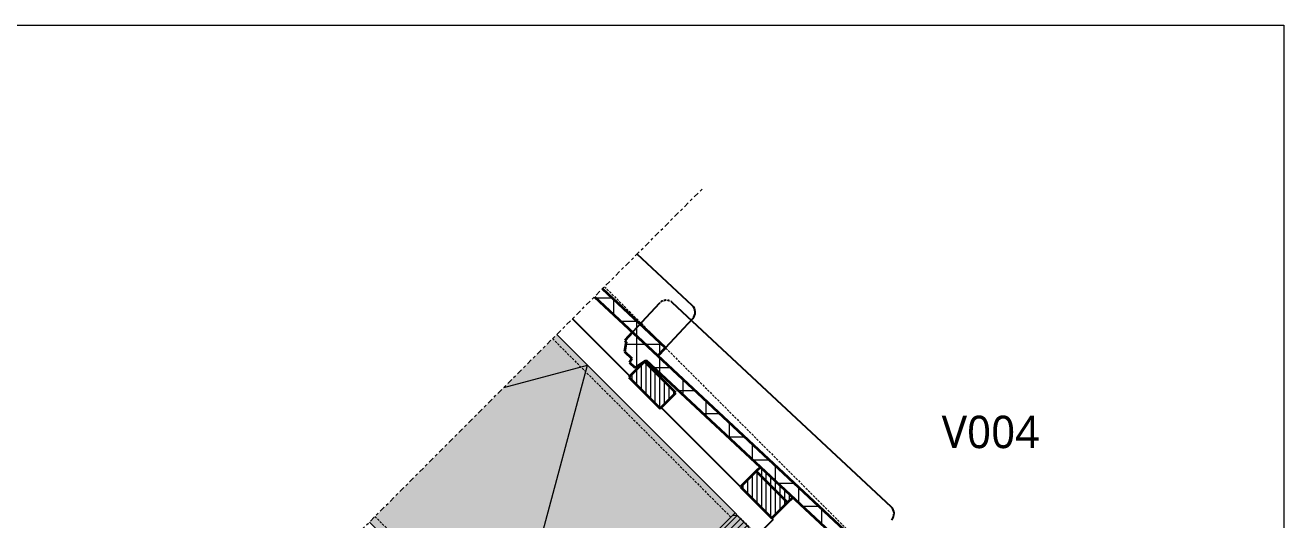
# Model space of a CAD drawing. Header units: millimetres. Extents: x 2125 to 5374, y 989 to 5495.
# Drawn here: x 4014 to 5374, y 4960 to 5495 of the extents above; entities that cross this region are included whole.
import ezdxf

# ---------------------------------------------------------------- set-up
doc = ezdxf.new("R2010")
doc.units = ezdxf.units.MM
doc.linetypes.add('MV_center', pattern=[15, 6, -3, 3, -3])
doc.linetypes.add('MV_hidden', pattern=[3.75, 2.5, -1.25])
for name, color, linetype, lineweight in [('A-DETL', 90, 'Continuous', 13), ('A-DETL-GENF', 92, 'Continuous', 18), ('A-DETL-MEDM', 33, 'Continuous', 18), ('G-ANNO-TEXT', 231, 'Continuous', 13)]:
    doc.layers.add(name, color=color, linetype=linetype, lineweight=lineweight)
doc.styles.add('Segoe UI_5', font='segoeui.ttf', dxfattribs={"height": 35})
pattern_1 = [(90, (0, 0), (-5, 3e-16), [])]
pattern_2 = [(0, (0, 0), (0, 25), []), (90, (0, 0), (-25, 1e-15), [])]

# ---------------------------------------------------------------- blocks, each defined once
blk = doc.blocks.new('00 hout_rechthoekig_sls - SLS 38x286-4309789-Details Restauratie 1-5')
at = {"layer": 'A-DETL-GENF'}
blk.add_hatch(color=256, dxfattribs=at).paths.add_polyline_path([(286, 35.2), (283.2, 38), (2.8, 38), (0, 35.2), (0, 2.8), (2.8, 0), (283.2, 0), (286, 2.8), (286, 4.7)])
at = {"layer": 'A-DETL-MEDM', "lineweight": 13}
h = blk.add_hatch(dxfattribs=at)
h.set_pattern_fill('FP_6', color=256, style=0, pattern_type=2)
h.set_pattern_definition([(180, (6893.161, 131.809), (-6e-16, -5), [])])
h.paths.add_polyline_path([(286, 35.2), (283.2, 38), (2.8, 38), (0, 35.2), (0, 2.8), (2.8, 0), (283.2, 0), (286, 2.8), (286, 4.7)])
at = {"layer": 'A-DETL-MEDM'}
for p, q in [((0, 35.2), (2.8, 38)), ((0, 35.2), (2.8, 38)), ((0, 2.8), (0, 35.2)), ((2.8, 38), (4.1, 38)), ((135.4, 38), (283.2, 38)), ((283.2, 38), (286, 35.2)), ((283.2, 38), (286, 35.2)), ((286, 35.2), (286, 2.8)), ((2.8, 0), (0, 2.8)), ((2.8, 0), (0, 2.8)), ((194.7, 0), (216.2, 0)), ((286, 2.8), (283.2, 0)), ((283.2, 0), (286, 2.8))]:
    blk.add_line(p, q, dxfattribs=at)
blk = doc.blocks.new('42 isolatie - Type 1-3773186-Details Restauratie 1-5')
at = {"layer": 'A-DETL-GENF'}
blk.add_hatch(color=256, dxfattribs=at).paths.add_polyline_path([(320.3, 0.8), (320.3, 287.3), (47.6, 287.3), (47.6, 0.8), (250.5, 0.8)])
for p, q in [((320.3, 287.3), (47.6, 287.3)), ((320.3, 0.8), (320.3, 287.3)), ((47.6, 0.8), (320.3, 0.8))]:
    blk.add_line(p, q, dxfattribs=at)
blk = doc.blocks.new('NLRS_00_DI_maskeer - Type 1-4234843-Details Restauratie 1-5')
at = {"layer": 'A-DETL-GENF', "linetype": 'MV_center'}
blk.add_line((-100, 0), (677.7, 0), dxfattribs=at)

msp = doc.modelspace()

# ---------------------------------------------------------------- hatches: boundary and pattern name
at = {"layer": 'A-DETL-GENF', "lineweight": 13}
h = msp.add_hatch(dxfattribs=at)
h.set_pattern_fill('FP_8', color=9, style=0, pattern_type=2)
h.set_pattern_definition(pattern_2)
h.paths.add_polyline_path([(4697.905, 5137.406), (4706.089, 5146.182), (4637.824, 5209.841), (4629.333, 5201.35), (4684.681, 5149.737)])
h = msp.add_hatch(dxfattribs=at)
h.set_pattern_fill('FP_8', color=9, style=0, pattern_type=2)
h.set_pattern_definition(pattern_2)
h.paths.add_polyline_path([(4912.863, 4920.151), (4921.047, 4928.927), (4670.193, 5162.852), (4662.009, 5154.076), (4663.472, 5152.712), (4661.722, 5142.038), (4669.767, 5134.536), (4667.088, 5130.197), (4672.939, 5124.741), (4684.681, 5132.934), (4837.1, 4990.801)])
h = msp.add_hatch(dxfattribs=at)
h.set_pattern_fill('FP_7', color=9, style=0, pattern_type=2)
h.set_pattern_definition(pattern_1)
h.paths.add_polyline_path([(4700.192, 5080.564), (4717.162, 5097.535), (4683.221, 5131.476), (4666.251, 5114.505)])
h = msp.add_hatch(dxfattribs=at)
h.set_pattern_fill('FP_7', color=9, style=0, pattern_type=2)
h.set_pattern_definition(pattern_1)
h.paths.add_polyline_path([(4821.071, 4961.982), (4838.042, 4978.952), (4804.101, 5012.893), (4787.13, 4995.923)])
h = msp.add_hatch(dxfattribs=at)
h.set_pattern_fill('FP_7', color=9, style=0, pattern_type=2)
h.set_pattern_definition(pattern_1)
h.paths.add_polyline_path([(4838.042, 4978.952), (4843.719, 4984.629), (4808.592, 5017.385), (4804.101, 5012.893)])

# ---------------------------------------------------------------- linework, layer by layer
at = {"layer": 'A-DETL', "lineweight": 18}
for p, q in [((2125, 5494.535), (5374.367, 5494.535)), ((5374.367, 5494.535), (5374.367, 989.168))]:
    msp.add_line(p, q, dxfattribs=at)
at = {"layer": 'A-DETL', "lineweight": 25}
for p, q in [((4734.916, 5191.758), (4675.317, 5247.335)), ((4699.514, 5194.295), (4670.193, 5162.852)), ((4949.874, 4974.503), (4713.647, 5194.788)), ((4667.399, 5115.654), (4605.518, 5177.535)), ((4706.089, 5146.182), (4735.409, 5177.625)), ((4787.13, 4995.923), (4701.34, 5081.713)), ((4822.355, 4960.698), (4805.384, 4943.728)), ((4822.355, 4960.698), (4821.071, 4961.982))]:
    msp.add_line(p, q, dxfattribs=at)
at = {"layer": 'A-DETL', "linetype": 'MV_hidden', "lineweight": 18}
for p, q in [((4640.127, 5212.144), (5042.364, 4809.907)), ((4583.983, 5156), (4776.761, 4963.221)), ((4781.354, 4967.757), (4841.43, 4907.682)), ((4391.972, 4963.989), (4584.75, 4771.21))]:
    msp.add_line(p, q, dxfattribs=at)
at = {"layer": 'A-DETL', "lineweight": 35}
for p, q in [((4629.333, 5201.35), (4697.905, 5137.406)), ((4706.089, 5146.182), (4637.824, 5209.841)), ((4670.193, 5162.852), (4662.009, 5154.076)), ((4921.047, 4928.927), (4670.193, 5162.852)), ((4663.472, 5152.712), (4661.722, 5142.038)), ((4662.009, 5154.076), (4663.472, 5152.712)), ((4697.905, 5137.406), (4706.089, 5146.182)), ((4661.722, 5142.038), (4669.767, 5134.536)), ((4683.221, 5131.476), (4666.251, 5114.505)), ((4669.767, 5134.536), (4667.088, 5130.197)), ((4667.088, 5130.197), (4672.939, 5124.741)), ((4672.939, 5124.741), (4684.681, 5132.934)), ((4717.162, 5097.535), (4683.221, 5131.476)), ((4684.681, 5132.934), (4912.863, 4920.151)), ((4666.251, 5114.505), (4700.192, 5080.564)), ((4700.192, 5080.564), (4717.162, 5097.535)), ((4804.101, 5012.893), (4787.13, 4995.923)), ((4808.592, 5017.385), (4804.101, 5012.893)), ((4838.042, 4978.952), (4804.101, 5012.893)), ((4787.13, 4995.923), (4821.071, 4961.982)), ((4838.042, 4978.952), (4843.719, 4984.629)), ((4821.071, 4961.982), (4838.042, 4978.952))]:
    msp.add_line(p, q, dxfattribs=at)
at = {"layer": 'A-DETL'}
for p in [(4531.276, 5103.294), (4535.985, 4807.932)]:
    msp.add_line(p, (4621.613, 5127.499), dxfattribs=at)
at = {"layer": 'A-DETL', "linetype": 'MV_hidden', "lineweight": 25}
msp.add_arc((4706.827, 5187.475), 10, 47, 137, dxfattribs=at)
at = {"layer": 'A-DETL', "lineweight": 25}
for centre in [(4728.096, 5184.445), (4943.054, 4967.189)]:
    msp.add_arc(centre, 10, 317, 47, dxfattribs=at)

# ---------------------------------------------------------------- block references
at = {"layer": 'A-DETL-GENF', "linetype": 'MV_center', "rotation": 45.0000000000001}
msp.add_blockref('NLRS_00_DI_maskeer - Type 1-4234843-Details Restauratie 1-5', (4266.814, 4838.831), dxfattribs=at)
at = {"layer": 'A-DETL-GENF', "rotation": 314.9999999983859}
msp.add_blockref('42 isolatie - Type 1-3773186-Details Restauratie 1-5', (4351.729, 4991.077), dxfattribs=at)
at = {"layer": 'A-DETL-MEDM', "rotation": 225.0000000000001}
msp.add_blockref('00 hout_rechthoekig_sls - SLS 38x286-4309789-Details Restauratie 1-5', (4780.998, 4967.404), dxfattribs=at)

# ---------------------------------------------------------------- texts
at = {"layer": 'G-ANNO-TEXT', "color": 7, "insert": (5004.558, 5072.77), "char_height": 35, "width": 136.28688, "attachment_point": 1, "style": 'Segoe UI_5'}
msp.add_mtext('V004', dxfattribs=at)

doc.saveas('drawing.dxf')
